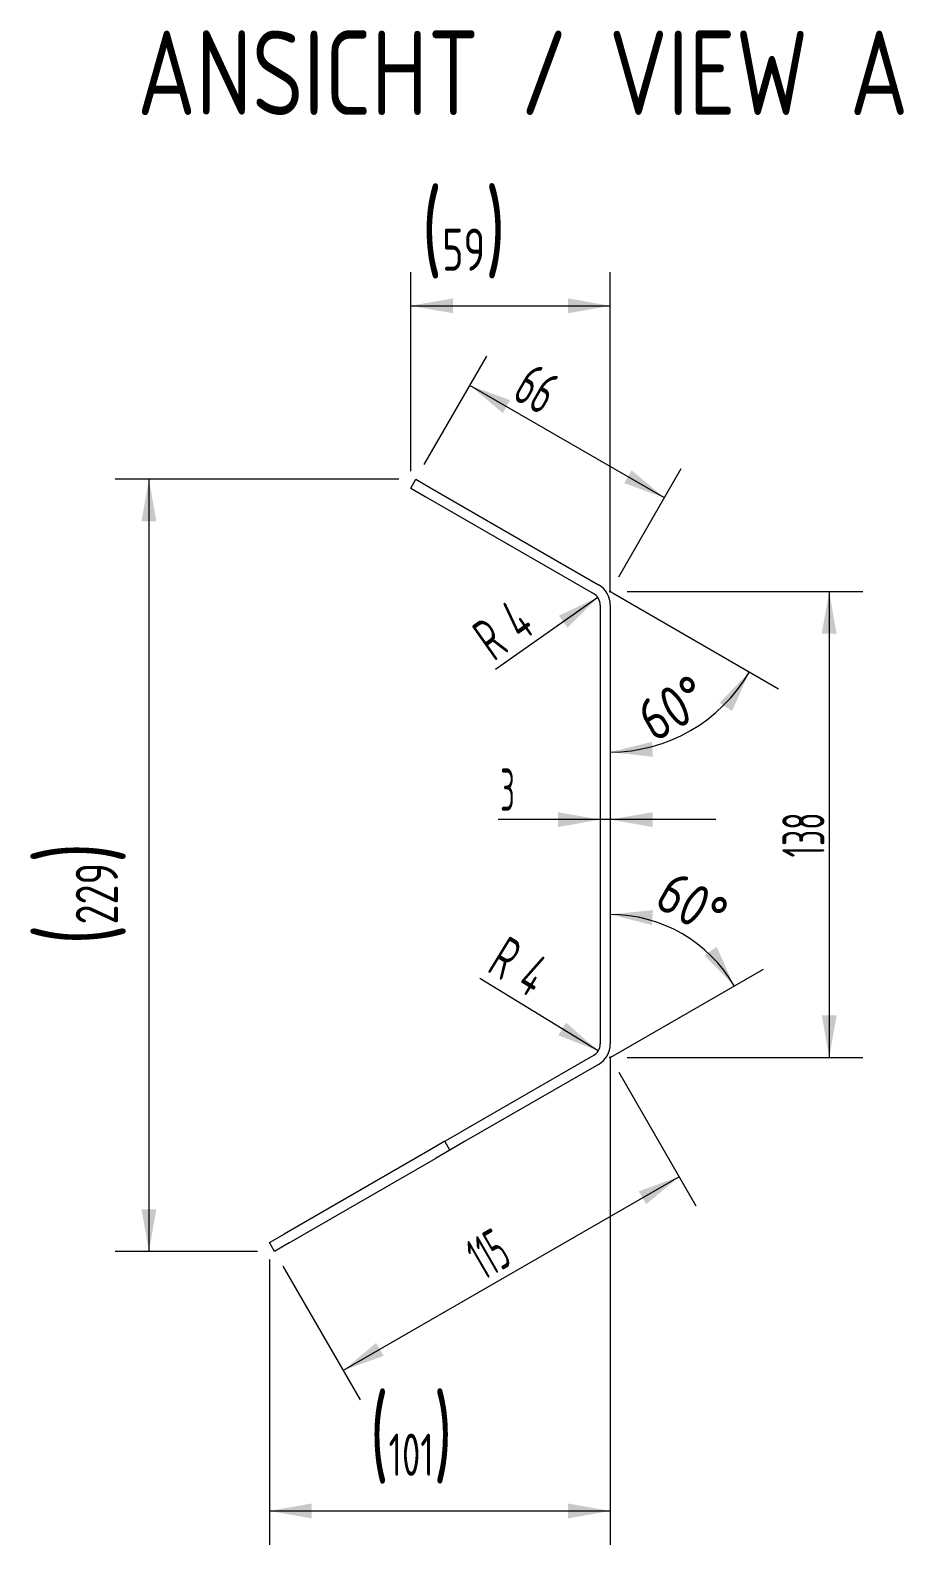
# Model space of a CAD drawing. Header units: millimetres. Extents: x 0 to 594, y 0 to 420.
# Drawn here: x 361 to 412.7, y 143.2 to 232.9 of the extents above; entities that cross this region are included whole.
import ezdxf

# ---------------------------------------------------------------- set-up
doc = ezdxf.new("R2010")
doc.units = ezdxf.units.MM
doc.layers.add('1', color=7, linetype='Continuous', true_color=0xffffff)
doc.layers.add('101', color=7, linetype='Continuous', true_color=0xffffff)
doc.styles.add('iso-1', font='isocp.shx')
doc.dimstyles.get("Standard").update_dxf_attribs({"dimtxt": 0.18, "dimasz": 0.18, "dimexe": 0.18, "dimexo": 0.0625, "dimgap": 0.09, "dimtad": 0, "dimtih": 1, "dimtoh": 1, "dimdec": 4, "dimzin": 0, "dimdsep": 46, "dimtxsty": 'Standard', "dimcen": 0.09, "dimadec": 0, "dimazin": 0, "dimtfac": 1, "dimtdec": 4, "dimtofl": 0, "dimtmove": 0, "dimatfit": 3, "dimfxl": 1, "dimtolj": 1, "dimtzin": 0, "dimarcsym": 0})

# ---------------------------------------------------------------- blocks, each defined once
blk = doc.blocks.new('_U25')
at = {"layer": '1', "color": 3, "lineweight": 13}
for p, q in [((395.346, 171.08), (395.346, 143.227)), ((375.162, 160.12), (375.162, 143.227)), ((375.162, 145.227), (395.346, 145.227))]:
    blk.add_line(p, q, dxfattribs=at)
at = {"layer": '1', "color": 3, "lineweight": 25}
for points in [[(375.162, 145.227), (377.662, 145.668), (377.662, 144.786)], [(395.346, 145.227), (392.846, 144.786), (392.846, 145.668)]]:
    blk.add_solid(points, dxfattribs=at)
at = {"layer": '1', "color": 2, "linetype": 'Continuous', "lineweight": 18, "insert": (381.106, 146.841), "char_height": 2.5, "attachment_point": 7, "line_spacing_factor": 0.963855, "style": 'iso-1'}
blk.add_mtext('\\W0.7061;{\\H1.88x;(}101{\\H1.88x;)}', dxfattribs=at)
blk = doc.blocks.new('_U26')
at = {"layer": '1', "color": 3, "lineweight": 13}
for p, q in [((383.528, 206.811), (383.528, 218.604)), ((395.346, 200.68), (395.346, 218.604)), ((383.528, 216.604), (395.346, 216.604))]:
    blk.add_line(p, q, dxfattribs=at)
at = {"layer": '1', "color": 3, "lineweight": 25}
for points in [[(383.528, 216.604), (386.028, 217.045), (386.028, 216.163)], [(395.346, 216.604), (392.846, 216.163), (392.846, 217.045)]]:
    blk.add_solid(points, dxfattribs=at)
at = {"layer": '1', "color": 2, "linetype": 'Continuous', "lineweight": 18, "insert": (384.165, 218.218), "char_height": 2.5, "attachment_point": 7, "line_spacing_factor": 0.963855, "style": 'iso-1'}
blk.add_mtext('\\W0.7765;{\\H1.88x;(}59{\\H1.88x;)}', dxfattribs=at)
blk = doc.blocks.new('_U34')
at = {"layer": '1', "color": 3, "lineweight": 13}
for p, q in [((382.828, 206.33), (366.028, 206.33)), ((368.028, 206.33), (368.028, 160.6)), ((374.462, 160.6), (366.028, 160.6))]:
    blk.add_line(p, q, dxfattribs=at)
at = {"layer": '1', "color": 3, "lineweight": 25}
for points in [[(368.028, 206.33), (368.469, 203.83), (367.587, 203.83)], [(368.028, 160.6), (367.587, 163.1), (368.469, 163.1)]]:
    blk.add_solid(points, dxfattribs=at)
at = {"layer": '1', "color": 2, "linetype": 'Continuous', "lineweight": 18, "insert": (366.659, 178.745), "char_height": 2.5, "attachment_point": 7, "rotation": 90, "line_spacing_factor": 0.963855, "style": 'iso-1'}
blk.add_mtext('\\W0.7724;{\\H1.88x;(}229{\\H1.88x;)}', dxfattribs=at)
blk = doc.blocks.new('_U35')
at = {"layer": '1', "color": 3, "lineweight": 13}
for p, q in [((396.346, 199.68), (410.308, 199.68)), ((408.308, 199.68), (408.308, 172.08)), ((396.346, 172.08), (410.308, 172.08))]:
    blk.add_line(p, q, dxfattribs=at)
at = {"layer": '1', "color": 3, "lineweight": 25}
for points in [[(408.308, 199.68), (408.749, 197.18), (407.867, 197.18)], [(408.308, 172.08), (407.867, 174.58), (408.749, 174.58)]]:
    blk.add_solid(points, dxfattribs=at)
at = {"layer": '1', "color": 2, "linetype": 'Continuous', "lineweight": 18, "insert": (408.033, 183.936), "char_height": 2.5, "attachment_point": 7, "rotation": 90, "line_spacing_factor": 0.963855, "style": 'iso-1'}
blk.add_mtext('\\W0.6044;138', dxfattribs=at)
blk = doc.blocks.new('_U44')
at = {"layer": '1', "color": 3, "lineweight": 13}
blk.add_line((394.6, 199.333), (388.545, 195.065), dxfattribs=at)
at = {"layer": '1', "color": 3, "lineweight": 25}
blk.add_solid([(394.6, 199.333), (392.81, 197.532), (392.303, 198.253)], dxfattribs=at)
at = {"layer": '1', "color": 2, "linetype": 'Continuous', "lineweight": 18, "char_height": 2.5, "attachment_point": 7, "rotation": 35.17684, "line_spacing_factor": 0.963855, "style": 'iso-1'}
for s, insert in [('\\W0.6380;4', (390.093, 196.674)), ('\\W0.6380;R', (388.442, 195.511))]:
    blk.add_mtext(s, dxfattribs=dict(at, insert=insert))
blk = doc.blocks.new('_U45')
at = {"layer": '1', "color": 3, "lineweight": 13}
blk.add_line((394.628, 172.471), (387.618, 176.762), dxfattribs=at)
at = {"layer": '1', "color": 3, "lineweight": 25}
blk.add_solid([(394.628, 172.471), (392.266, 173.4), (392.726, 174.152)], dxfattribs=at)
at = {"layer": '1', "color": 2, "linetype": 'Continuous', "lineweight": 18, "char_height": 2.5, "attachment_point": 7, "rotation": 328.53211, "line_spacing_factor": 0.963855, "style": 'iso-1'}
for s, insert in [('\\W0.6380;R', (387.963, 177.222)), ('\\W0.6380;4', (389.686, 176.168))]:
    blk.add_mtext(s, dxfattribs=dict(at, insert=insert))
blk = doc.blocks.new('_U52')
at = {"layer": '1', "color": 3, "lineweight": 13}
for p, q in [((395.846, 171.214), (400.419, 163.293)), ((399.419, 165.025), (379.535, 153.545)), ((375.962, 159.734), (380.535, 151.813))]:
    blk.add_line(p, q, dxfattribs=at)
at = {"layer": '1', "color": 3, "lineweight": 25}
for points in [[(399.419, 165.025), (397.475, 163.393), (397.034, 164.157)], [(379.535, 153.545), (381.48, 155.177), (381.921, 154.413)]]:
    blk.add_solid(points, dxfattribs=at)
at = {"layer": '1', "color": 2, "linetype": 'Continuous', "lineweight": 18, "insert": (387.864, 158.86), "char_height": 2.5, "attachment_point": 7, "rotation": 30, "line_spacing_factor": 0.963855, "style": 'iso-1'}
blk.add_mtext('\\W0.5238;115', dxfattribs=at)
blk = doc.blocks.new('_U53')
at = {"layer": '1', "color": 3, "lineweight": 13}
for p, q in [((384.328, 207.196), (388.034, 213.615)), ((398.552, 205.233), (387.034, 211.883)), ((395.846, 200.546), (399.552, 206.965))]:
    blk.add_line(p, q, dxfattribs=at)
at = {"layer": '1', "color": 3, "lineweight": 25}
for points in [[(387.034, 211.883), (389.42, 211.015), (388.979, 210.252)], [(398.552, 205.233), (396.167, 206.102), (396.608, 206.865)]]:
    blk.add_solid(points, dxfattribs=at)
at = {"layer": '1', "color": 2, "linetype": 'Continuous', "lineweight": 18, "insert": (389.454, 211.147), "char_height": 2.5, "attachment_point": 7, "rotation": 330, "line_spacing_factor": 0.963855, "style": 'iso-1'}
blk.add_mtext('\\W0.6474;66', dxfattribs=at)
blk = doc.blocks.new('_U55')
at = {"layer": '1', "color": 3, "lineweight": 13}
blk.add_line((401.596, 186.173), (388.699, 186.173), dxfattribs=at)
at = {"layer": '1', "color": 3, "lineweight": 25}
for points in [[(394.746, 186.173), (392.246, 185.732), (392.246, 186.613)], [(395.346, 186.173), (397.846, 186.613), (397.846, 185.732)]]:
    blk.add_solid(points, dxfattribs=at)
at = {"layer": '1', "color": 2, "linetype": 'Continuous', "lineweight": 18, "insert": (388.832, 186.693), "char_height": 2.5, "attachment_point": 7, "line_spacing_factor": 0.963855, "style": 'iso-1'}
blk.add_mtext('\\W0.5404;3', dxfattribs=at)
blk = doc.blocks.new('_U59')
at = {"layer": '1', "color": 3, "lineweight": 13}
blk.add_line((395.512, 199.584), (405.312, 193.926), dxfattribs=at)
blk.add_arc((395.346, 199.68), 9.508, 270, 329.99994, dxfattribs=at)
at = {"layer": '1', "color": 3, "lineweight": 25}
for points in [[(403.58, 194.926), (402.558, 192.602), (401.825, 193.092)], [(395.346, 190.172), (397.812, 190.775), (397.87, 189.895)]]:
    blk.add_solid(points, dxfattribs=at)
at = {"layer": '1', "color": 2, "linetype": 'Continuous', "lineweight": 18, "insert": (397.946, 190.709), "char_height": 2.5, "attachment_point": 7, "rotation": 30, "line_spacing_factor": 0.963855, "style": 'iso-1'}
blk.add_mtext('\\W0.8969;60%%d', dxfattribs=at)
blk = doc.blocks.new('_U60')
at = {"layer": '1', "color": 3, "lineweight": 13}
blk.add_line((395.512, 172.176), (404.418, 177.318), dxfattribs=at)
blk.add_arc((395.346, 172.08), 8.476, 30, 89.99994, dxfattribs=at)
at = {"layer": '1', "color": 3, "lineweight": 25}
for points in [[(395.346, 180.556), (397.872, 180.813), (397.807, 179.934)], [(402.686, 176.318), (400.917, 178.138), (401.646, 178.634)]]:
    blk.add_solid(points, dxfattribs=at)
at = {"layer": '1', "color": 2, "linetype": 'Continuous', "lineweight": 18, "insert": (397.837, 181.089), "char_height": 2.5, "attachment_point": 7, "rotation": 330, "line_spacing_factor": 0.963855, "style": 'iso-1'}
blk.add_mtext('\\W0.8969;60%%d', dxfattribs=at)

msp = doc.modelspace()

# ---------------------------------------------------------------- linework, layer by layer
at = {"layer": '1', "color": 30, "linetype": 'Continuous', "lineweight": 13}
for p, q in [((395.346, 199.68), (395.346, 200.68)), ((395.346, 199.68), (396.212, 199.18)), ((395.346, 172.08), (396.212, 172.58)), ((395.346, 172.08), (395.346, 171.08))]:
    msp.add_line(p, q, dxfattribs=at)
at = {"layer": '1', "color": 4, "linetype": 'Continuous', "lineweight": 25}
for p in [(395.346, 199.68), (395.346, 172.08)]:
    msp.add_point(p, dxfattribs=at)
at = {"layer": '101', "color": 7, "linetype": 'Continuous', "lineweight": 18}
for p, q in [((383.528, 205.811), (383.828, 206.33)), ((383.828, 206.33), (384.694, 205.83)), ((383.528, 205.811), (384.394, 205.311)), ((384.694, 205.83), (394.646, 200.084)), ((384.394, 205.311), (394.346, 199.565)), ((394.746, 198.872), (394.746, 172.888)), ((395.346, 198.872), (395.346, 172.888)), ((394.346, 172.196), (386.42, 167.62)), ((394.646, 171.676), (386.72, 167.1)), ((385.554, 167.12), (384.688, 166.62)), ((385.554, 167.12), (386.42, 167.62)), ((385.854, 166.6), (385.554, 167.12)), ((386.72, 167.1), (385.854, 166.6)), ((384.688, 166.62), (376.028, 161.62)), ((376.328, 161.1), (384.988, 166.1)), ((385.854, 166.6), (384.988, 166.1)), ((375.162, 161.12), (376.028, 161.62)), ((375.462, 160.6), (375.162, 161.12)), ((376.328, 161.1), (375.462, 160.6))]:
    msp.add_line(p, q, dxfattribs=at)
for centre, radius, start, end in [((393.946, 198.872), 1.4, 0, 60), ((393.946, 198.872), 0.8, 0, 60), ((393.946, 172.888), 0.8, 300, 0), ((393.946, 172.888), 1.4, 300, 0)]:
    msp.add_arc(centre, radius, start, end, dxfattribs=at)

# ---------------------------------------------------------------- texts
at = {"layer": '1', "color": 2, "linetype": 'Continuous', "lineweight": 25, "insert": (390.165, 227.896), "char_height": 5, "attachment_point": 8, "line_spacing_factor": 0.963855, "style": 'iso-1'}
msp.add_mtext('\\W0.8596;ANSICHT / VIEW {\\H1.00x;A}', dxfattribs=at)

# ---------------------------------------------------------------- dimensions: what is measured, and where the dimension line sits
at = {"layer": '1', "color": 2, "linetype": 'Continuous', "lineweight": 18}
for base, p1, p2, text, override, picture, middle in [((395.346, 216.604), (383.528, 205.811), (395.346, 199.68), '\\C2;{\\H1.88x;(}59{\\H1.88x;)}', {"dimtxt": 2.5, "dimasz": 2.5, "dimexe": 2, "dimexo": 1, "dimgap": 1.25, "dimtad": 1, "dimtih": 1, "dimtoh": 0, "dimdec": 0, "dimlfac": 1, "dimzin": 8, "dimdsep": 44, "dimlunit": 2, "dimpost": '', "dimtxsty": 'iso-1', "dimsah": 1, "dimse1": 0, "dimse2": 0, "dimsd1": 0, "dimsd2": 0, "dimclrd": 3, "dimclre": 3, "dimclrt": 2, "dimtm": -0.1, "dimtfac": 1, "dimtdec": 2, "dimtofl": 1, "dimtmove": 0, "dimtzin": 8, "dimlwd": 13, "dimlwe": 13}, '_U26', (387.976, 216.604)), ((394.746, 186.173), (395.346, 186.285), (394.746, 185.88), '\\C2;3', {"dimtxt": 2.5, "dimasz": 2.5, "dimexe": 2, "dimexo": 1, "dimgap": 1.25, "dimtad": 1, "dimtih": 0, "dimtoh": 0, "dimdec": 1, "dimlfac": 1, "dimzin": 8, "dimdsep": 44, "dimlunit": 2, "dimpost": '', "dimtxsty": 'iso-1', "dimsah": 1, "dimse1": 0, "dimse2": 0, "dimsd1": 0, "dimsd2": 0, "dimclrd": 3, "dimclre": 3, "dimclrt": 2, "dimtol": 0, "dimtm": -0.1, "dimtfac": 1, "dimtdec": 2, "dimtofl": 1, "dimtmove": 0, "dimtzin": 8, "dimlwd": 13, "dimlwe": 13}, '_U55', (384.627, 186.173)), ((395.346, 145.227), (375.162, 161.12), (395.346, 172.08), '\\C2;{\\H1.88x;(}101{\\H1.88x;)}', {"dimtxt": 2.5, "dimasz": 2.5, "dimexe": 2, "dimexo": 1, "dimgap": 1.25, "dimtad": 1, "dimtih": 1, "dimtoh": 0, "dimdec": 0, "dimlfac": 1, "dimzin": 8, "dimdsep": 44, "dimlunit": 2, "dimpost": '', "dimtxsty": 'iso-1', "dimsah": 1, "dimse1": 0, "dimse2": 0, "dimsd1": 0, "dimsd2": 0, "dimclrd": 3, "dimclre": 3, "dimclrt": 2, "dimtm": -0.1, "dimtfac": 1, "dimtdec": 2, "dimtofl": 1, "dimtmove": 0, "dimtzin": 8, "dimlwd": 13, "dimlwe": 13}, '_U25', (385.254, 145.227))]:
    dim = msp.add_linear_dim(base=base, p1=p1, p2=p2, text=text, dimstyle='Standard', override=override, dxfattribs=at)
    dim.commit()
    dim.dimension.update_dxf_attribs({"geometry": picture, "text_midpoint": middle, "dimtype": 160})
for base, p1, p2, angle, text, override, picture, middle in [((398.552, 205.233), (383.693, 206.097), (395.346, 199.68), 150, '\\C2;66', {"dimtxt": 2.5, "dimasz": 2.5, "dimexe": 2, "dimexo": 1, "dimgap": 1.25, "dimtad": 1, "dimtih": 0, "dimtoh": 0, "dimdec": 0, "dimlfac": 1, "dimzin": 8, "dimdsep": 44, "dimlunit": 2, "dimpost": '', "dimtxsty": 'iso-1', "dimsah": 1, "dimse1": 0, "dimse2": 0, "dimsd1": 0, "dimsd2": 0, "dimclrd": 3, "dimclre": 3, "dimclrt": 2, "dimtol": 0, "dimtm": -0.1, "dimtfac": 1, "dimtdec": 2, "dimtofl": 1, "dimtmove": 0, "dimtzin": 8, "dimlwd": 13, "dimlwe": 13}, '_U53', (390.367, 209.959)), ((368.028, 160.6), (383.828, 206.33), (375.462, 160.6), 90, '\\C2;{\\H1.88x;(}229{\\H1.88x;)}', {"dimtxt": 2.5, "dimasz": 2.5, "dimexe": 2, "dimexo": 1, "dimgap": 1.25, "dimtad": 1, "dimtih": 0, "dimtoh": 0, "dimdec": 0, "dimlfac": 1, "dimzin": 8, "dimdsep": 44, "dimlunit": 2, "dimpost": '', "dimtxsty": 'iso-1', "dimsah": 1, "dimse1": 0, "dimse2": 0, "dimsd1": 0, "dimsd2": 0, "dimclrd": 3, "dimclre": 3, "dimclrt": 2, "dimtm": -0.1, "dimtfac": 1, "dimtdec": 2, "dimtofl": 1, "dimtmove": 0, "dimtzin": 8, "dimlwd": 13, "dimlwe": 13}, '_U34', (368.028, 183.465)), ((408.308, 172.08), (395.346, 199.68), (395.346, 172.08), 90, '\\C2;138', {"dimtxt": 2.5, "dimasz": 2.5, "dimexe": 2, "dimexo": 1, "dimgap": 1.25, "dimtad": 1, "dimtih": 0, "dimtoh": 0, "dimdec": 1, "dimlfac": 1, "dimzin": 8, "dimdsep": 44, "dimlunit": 2, "dimpost": '', "dimtxsty": 'iso-1', "dimsah": 1, "dimse1": 0, "dimse2": 0, "dimsd1": 0, "dimsd2": 0, "dimclrd": 3, "dimclre": 3, "dimclrt": 2, "dimtol": 0, "dimtm": -0.1, "dimtfac": 1, "dimtdec": 2, "dimtofl": 1, "dimtmove": 0, "dimtzin": 8, "dimlwd": 13, "dimlwe": 13}, '_U35', (408.308, 185.88)), ((399.419, 165.025), (375.396, 160.714), (395.346, 172.08), 210, '\\C2;115', {"dimtxt": 2.5, "dimasz": 2.5, "dimexe": 2, "dimexo": 1, "dimgap": 1.25, "dimtad": 1, "dimtih": 0, "dimtoh": 0, "dimdec": 0, "dimlfac": 1, "dimzin": 8, "dimdsep": 44, "dimlunit": 2, "dimpost": '', "dimtxsty": 'iso-1', "dimsah": 1, "dimse1": 0, "dimse2": 0, "dimsd1": 0, "dimsd2": 0, "dimclrd": 3, "dimclre": 3, "dimclrt": 2, "dimtol": 0, "dimtm": -0.1, "dimtfac": 1, "dimtdec": 2, "dimtofl": 1, "dimtmove": 0, "dimtzin": 8, "dimlwd": 13, "dimlwe": 13}, '_U52', (389.477, 159.285))]:
    dim = msp.add_linear_dim(base=base, p1=p1, p2=p2, angle=angle, text=text, dimstyle='Standard', override=override, dxfattribs=at)
    dim.commit()
    dim.dimension.update_dxf_attribs({"geometry": picture, "text_midpoint": middle, "dimtype": 160})
for base, line1, line2, picture, middle in [((397.743, 193.095), ((395.346, 198.872), (395.346, 172.888)), ((384.694, 205.83), (394.646, 200.084)), '_U59', (398.85, 193.611)), ((402.401, 180.488), ((394.646, 171.676), (386.72, 167.1)), ((395.346, 198.872), (395.346, 172.888)), '_U60', (400.834, 181.586))]:
    dim = msp.add_angular_dim_2l(base=base, line1=line1, line2=line2, text='\\C2;60%%d', dimstyle='Standard', override={"dimtxt": 2.5, "dimasz": 2.5, "dimexe": 2, "dimexo": 1, "dimgap": 1.25, "dimtad": 1, "dimtih": 0, "dimtoh": 0, "dimdec": 1, "dimlfac": 1, "dimzin": 8, "dimdsep": 44, "dimlunit": 2, "dimpost": '', "dimtxsty": 'iso-1', "dimsah": 1, "dimse1": 0, "dimse2": 0, "dimsd1": 0, "dimsd2": 0, "dimclrd": 3, "dimclre": 3, "dimclrt": 2, "dimaunit": 0, "dimadec": 1, "dimazin": 2, "dimtol": 0, "dimtfac": 1, "dimtdec": 1, "dimtofl": 1, "dimtmove": 0, "dimtzin": 8, "dimlwd": 13, "dimlwe": 13}, dxfattribs=at)
    dim.commit()
    dim.dimension.update_dxf_attribs({"geometry": picture, "text_midpoint": middle, "dimtype": 162})
for center, mpoint, picture, middle in [((393.946, 198.872), (394.6, 199.333), '_U44', (386.812, 198.291)), ((393.946, 172.888), (394.628, 172.471), '_U45', (379.28, 178.003))]:
    dim = msp.add_radius_dim(center=center, mpoint=mpoint, text='R\\C2;4', dimstyle='Standard', override={"dimtxt": 2.5, "dimasz": 2.5, "dimexe": 2, "dimexo": 1, "dimgap": 1.25, "dimtad": 1, "dimtih": 0, "dimtoh": 0, "dimdec": 1, "dimlfac": 1, "dimzin": 8, "dimdsep": 44, "dimlunit": 2, "dimpost": '', "dimtxsty": 'iso-1', "dimsah": 1, "dimse1": 0, "dimse2": 0, "dimsd1": 0, "dimsd2": 0, "dimclrd": 3, "dimclre": 3, "dimclrt": 2, "dimtol": 0, "dimtm": -0.1, "dimtfac": 1, "dimtdec": 2, "dimtmove": 0, "dimatfit": 2, "dimtzin": 8, "dimlwd": 13, "dimlwe": 13}, dxfattribs=at)
    dim.commit()
    dim.dimension.update_dxf_attribs({"geometry": picture, "text_midpoint": middle, "dimtype": 164})

doc.saveas('drawing.dxf')
